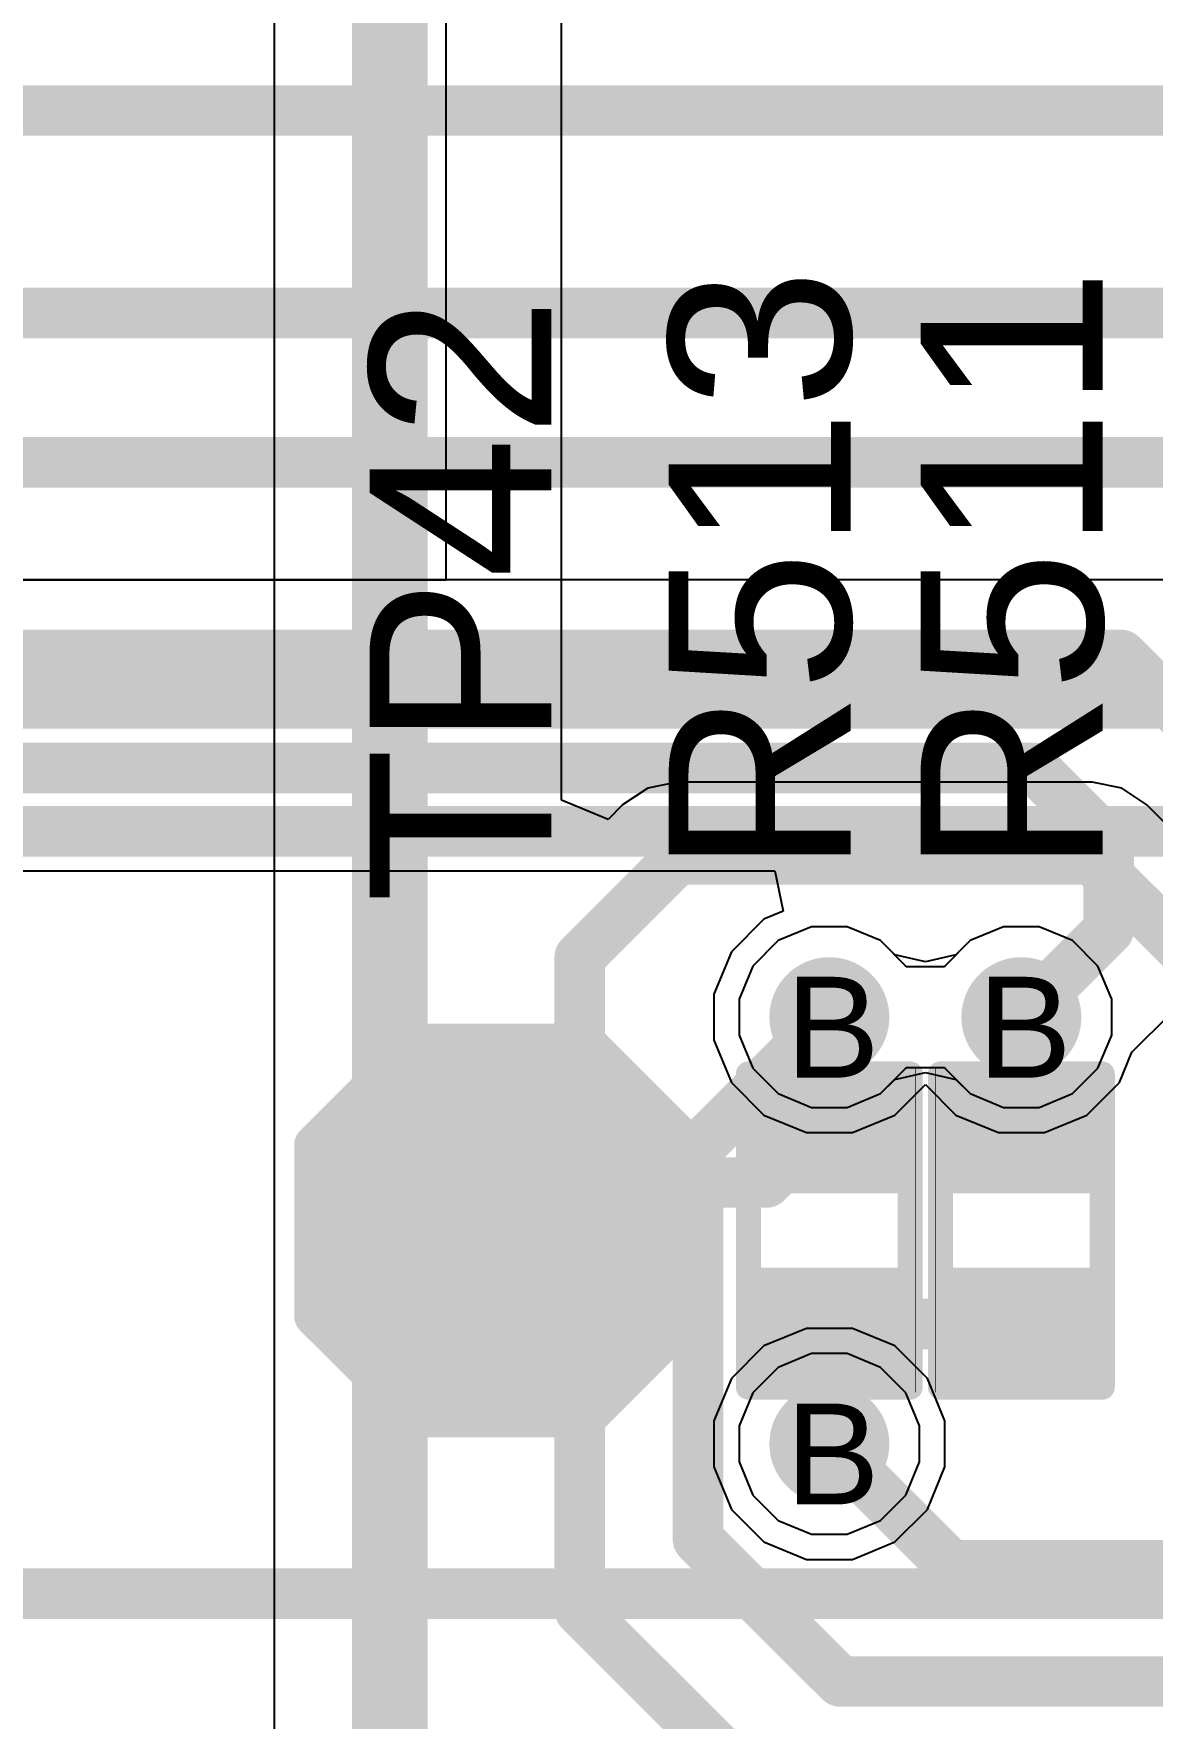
# Model space of a CAD drawing. Header units: inches. Extents: x 0 to 5379, y 0 to 5429.
# Drawn here: x 53.99 to 59.61, y 141.64 to 150.12 of the extents above; entities that cross this region are included whole.
import ezdxf

# ---------------------------------------------------------------- set-up
doc = ezdxf.new("R2010")
doc.units = ezdxf.units.IN
for name, color, linetype in [('Bottom Layer', 5, 'Continuous'), ('Bottom Solder', 6, 'Continuous'), ('Drill Drawing', 1, 'Continuous'), ('GND01', 16, 'Continuous'), ('GND02', 76, 'Continuous'), ('PWR', 156, 'Continuous'), ('SIG 01', 90, 'Continuous'), ('Top Layer', 1, 'Continuous'), ('Top Overlay', 2, 'Continuous'), ('Top Paste', 8, 'Continuous'), ('Top Solder', 216, 'Continuous'), ('Via Holes', 16, 'Continuous')]:
    doc.layers.add(name, color=color, linetype=linetype)
doc.styles.add('Arial', font='', dxfattribs={"height": 0.2})
doc.styles.get('Arial').set_extended_font_data('Arial')

# ---------------------------------------------------------------- blocks, each defined once
blk = doc.blocks.new('T__________157')
at = {"layer": 'Top Layer'}
blk.add_hatch(color=1, dxfattribs=at).paths.add_polyline_path([(0.381, 0.762), (-0.381, 0.762), (-0.762, 0.381), (-0.762, -0.381), (-0.381, -0.762), (0.381, -0.762), (0.762, -0.381), (0.762, 0.381)])
at = {"layer": 'Top Paste'}
blk.add_hatch(color=8, dxfattribs=at).paths.add_polyline_path([(0.381, 0.762), (-0.381, 0.762), (-0.762, 0.381), (-0.762, -0.381), (-0.381, -0.762), (0.381, -0.762), (0.762, -0.381), (0.762, 0.381)])
at = {"layer": 'Top Solder'}
blk.add_hatch(color=216, dxfattribs=at).paths.add_polyline_path([(0.4318, 0.8636), (-0.4318, 0.8636), (-0.8636, 0.4318), (-0.8636, -0.4318), (-0.4318, -0.8636), (0.4318, -0.8636), (0.8636, -0.4318), (0.8636, 0.4318)])
at = {"layer": 'Top Overlay'}
for points in [[(-0.4318, 0.9398, 0.2, 0.2, 0), (-0.9398, 0.4318, 0.2, 0.2, 0)], [(-0.4318, 0.9398, 0.2, 0.2, 0), (0.4318, 0.9398, 0.2, 0.2, 0)], [(0.4318, 0.9398, 0.2, 0.2, 0), (0.9398, 0.4318, 0.2, 0.2, 0)], [(-0.9398, 0.4318, 0.2, 0.2, 0), (-0.9398, -0.4318, 0.2, 0.2, 0)], [(0.9398, 0.4318, 0.2, 0.2, 0), (0.9398, -0.4318, 0.2, 0.2, 0)], [(-0.9398, -0.4318, 0.2, 0.2, 0), (-0.4318, -0.9398, 0.2, 0.2, 0)], [(0.9398, -0.4318, 0.2, 0.2, 0), (0.4318, -0.9398, 0.2, 0.2, 0)], [(-0.4318, -0.9398, 0.2, 0.2, 0), (0.4318, -0.9398, 0.2, 0.2, 0)]]:
    blk.add_lwpolyline(points, format="xyseb", dxfattribs=at)
for points in [[(-0.4818, 0.9398, 0.1, 0.1, 1), (-0.3818, 0.9398, 0.1, 0.1, 1)], [(-0.4818, 0.9398, 0.1, 0.1, 1), (-0.3818, 0.9398, 0.1, 0.1, 1)], [(0.3818, 0.9398, 0.1, 0.1, 1), (0.4818, 0.9398, 0.1, 0.1, 1)], [(0.3818, 0.9398, 0.1, 0.1, 1), (0.4818, 0.9398, 0.1, 0.1, 1)], [(-0.9898, 0.4318, 0.1, 0.1, 1), (-0.8898, 0.4318, 0.1, 0.1, 1)], [(-0.9898, 0.4318, 0.1, 0.1, 1), (-0.8898, 0.4318, 0.1, 0.1, 1)], [(0.8898, 0.4318, 0.1, 0.1, 1), (0.9898, 0.4318, 0.1, 0.1, 1)], [(0.8898, 0.4318, 0.1, 0.1, 1), (0.9898, 0.4318, 0.1, 0.1, 1)], [(-0.9898, -0.4318, 0.1, 0.1, 1), (-0.8898, -0.4318, 0.1, 0.1, 1)], [(-0.9898, -0.4318, 0.1, 0.1, 1), (-0.8898, -0.4318, 0.1, 0.1, 1)], [(0.8898, -0.4318, 0.1, 0.1, 1), (0.9898, -0.4318, 0.1, 0.1, 1)], [(0.8898, -0.4318, 0.1, 0.1, 1), (0.9898, -0.4318, 0.1, 0.1, 1)], [(-0.4818, -0.9398, 0.1, 0.1, 1), (-0.3818, -0.9398, 0.1, 0.1, 1)], [(-0.4818, -0.9398, 0.1, 0.1, 1), (-0.3818, -0.9398, 0.1, 0.1, 1)], [(0.3818, -0.9398, 0.1, 0.1, 1), (0.4818, -0.9398, 0.1, 0.1, 1)], [(0.3818, -0.9398, 0.1, 0.1, 1), (0.4818, -0.9398, 0.1, 0.1, 1)]]:
    blk.add_lwpolyline(points, format="xyseb", close=True, dxfattribs=at)
blk = doc.blocks.new('R___0402_266')
at = {"layer": 'Top Layer'}
for points in [[(-0.6985, -0.3175), (-0.6985, 0.3175), (-0.2413, 0.3175), (-0.2413, -0.3175)], [(0.2413, -0.3175), (0.2413, 0.3175), (0.6985, 0.3175), (0.6985, -0.3175)]]:
    blk.add_hatch(color=1, dxfattribs=at).paths.add_polyline_path(points)
at = {"layer": 'Top Paste'}
for points in [[(-0.6985, -0.3175), (-0.6985, 0.3175), (-0.2413, 0.3175), (-0.2413, -0.3175)], [(0.2413, -0.3175), (0.2413, 0.3175), (0.6985, 0.3175), (0.6985, -0.3175)]]:
    blk.add_hatch(color=8, dxfattribs=at).paths.add_polyline_path(points)
at = {"layer": 'Top Solder'}
for points in [[(-0.7535, -0.3725), (-0.7535, 0.3725), (-0.1863, 0.3725), (-0.1863, -0.3725)], [(0.1863, -0.3725), (0.1863, 0.3725), (0.7535, 0.3725), (0.7535, -0.3725)]]:
    blk.add_hatch(color=216, dxfattribs=at).paths.add_polyline_path(points)
at = {"layer": 'Top Overlay'}
for points in [[(-0.7874, 0.4064, 0.127, 0.127, 0), (0.7874, 0.4064, 0.127, 0.127, 0)], [(-0.7874, 0.4064, 0.127, 0.127, 0), (-0.7874, -0.4064, 0.127, 0.127, 0)], [(0.7874, 0.4064, 0.127, 0.127, 0), (0.7874, -0.4064, 0.127, 0.127, 0)], [(-0.7874, -0.4064, 0.127, 0.127, 0), (0.7874, -0.4064, 0.127, 0.127, 0)], [(-0.8128, -0.4318, 0.00323, 0.00323, 0), (0.8128, -0.4318, 0.00323, 0.00323, 0)]]:
    blk.add_lwpolyline(points, format="xyseb", dxfattribs=at)
for points in [[(-0.8191, 0.4064, 0.0635, 0.0635, 1), (-0.7556, 0.4064, 0.0635, 0.0635, 1)], [(-0.8191, 0.4064, 0.0635, 0.0635, 1), (-0.7556, 0.4064, 0.0635, 0.0635, 1)], [(0.7556, 0.4064, 0.0635, 0.0635, 1), (0.8191, 0.4064, 0.0635, 0.0635, 1)], [(0.7556, 0.4064, 0.0635, 0.0635, 1), (0.8191, 0.4064, 0.0635, 0.0635, 1)], [(-0.8191, -0.4064, 0.0635, 0.0635, 1), (-0.7556, -0.4064, 0.0635, 0.0635, 1)], [(-0.8191, -0.4064, 0.0635, 0.0635, 1), (-0.7556, -0.4064, 0.0635, 0.0635, 1)], [(0.7556, -0.4064, 0.0635, 0.0635, 1), (0.8191, -0.4064, 0.0635, 0.0635, 1)], [(0.7556, -0.4064, 0.0635, 0.0635, 1), (0.8191, -0.4064, 0.0635, 0.0635, 1)], [(-0.8136, -0.4318, 0.00161, 0.00161, 1), (-0.812, -0.4318, 0.00161, 0.00161, 1)], [(0.812, -0.4318, 0.00161, 0.00161, 1), (0.8136, -0.4318, 0.00161, 0.00161, 1)]]:
    blk.add_lwpolyline(points, format="xyseb", close=True, dxfattribs=at)
blk = doc.blocks.new('R___0402_268')
at = {"layer": 'Top Layer'}
for points in [[(-0.6985, -0.3175), (-0.6985, 0.3175), (-0.2413, 0.3175), (-0.2413, -0.3175)], [(0.2413, -0.3175), (0.2413, 0.3175), (0.6985, 0.3175), (0.6985, -0.3175)]]:
    blk.add_hatch(color=1, dxfattribs=at).paths.add_polyline_path(points)
at = {"layer": 'Top Paste'}
for points in [[(-0.6985, -0.3175), (-0.6985, 0.3175), (-0.2413, 0.3175), (-0.2413, -0.3175)], [(0.2413, -0.3175), (0.2413, 0.3175), (0.6985, 0.3175), (0.6985, -0.3175)]]:
    blk.add_hatch(color=8, dxfattribs=at).paths.add_polyline_path(points)
at = {"layer": 'Top Solder'}
for points in [[(-0.7535, -0.3725), (-0.7535, 0.3725), (-0.1863, 0.3725), (-0.1863, -0.3725)], [(0.1863, -0.3725), (0.1863, 0.3725), (0.7535, 0.3725), (0.7535, -0.3725)]]:
    blk.add_hatch(color=216, dxfattribs=at).paths.add_polyline_path(points)
at = {"layer": 'Top Overlay'}
for points in [[(0.7874, 0.4064, 0.127, 0.127, 0), (-0.7874, 0.4064, 0.127, 0.127, 0)], [(-0.7874, -0.4064, 0.127, 0.127, 0), (-0.7874, 0.4064, 0.127, 0.127, 0)], [(0.7874, -0.4064, 0.127, 0.127, 0), (0.7874, 0.4064, 0.127, 0.127, 0)], [(0.7874, -0.4064, 0.127, 0.127, 0), (-0.7874, -0.4064, 0.127, 0.127, 0)], [(0.8128, -0.4318, 0.00323, 0.00323, 0), (-0.8128, -0.4318, 0.00323, 0.00323, 0)]]:
    blk.add_lwpolyline(points, format="xyseb", dxfattribs=at)
for points in [[(-0.8191, 0.4064, 0.0635, 0.0635, 1), (-0.7556, 0.4064, 0.0635, 0.0635, 1)], [(-0.8191, 0.4064, 0.0635, 0.0635, 1), (-0.7556, 0.4064, 0.0635, 0.0635, 1)], [(0.7556, 0.4064, 0.0635, 0.0635, 1), (0.8191, 0.4064, 0.0635, 0.0635, 1)], [(0.7556, 0.4064, 0.0635, 0.0635, 1), (0.8191, 0.4064, 0.0635, 0.0635, 1)], [(-0.8191, -0.4064, 0.0635, 0.0635, 1), (-0.7556, -0.4064, 0.0635, 0.0635, 1)], [(-0.8191, -0.4064, 0.0635, 0.0635, 1), (-0.7556, -0.4064, 0.0635, 0.0635, 1)], [(0.7556, -0.4064, 0.0635, 0.0635, 1), (0.8191, -0.4064, 0.0635, 0.0635, 1)], [(0.7556, -0.4064, 0.0635, 0.0635, 1), (0.8191, -0.4064, 0.0635, 0.0635, 1)], [(-0.8136, -0.4318, 0.00161, 0.00161, 1), (-0.812, -0.4318, 0.00161, 0.00161, 1)], [(0.812, -0.4318, 0.00161, 0.00161, 1), (0.8136, -0.4318, 0.00161, 0.00161, 1)]]:
    blk.add_lwpolyline(points, format="xyseb", close=True, dxfattribs=at)

msp = doc.modelspace()

# ---------------------------------------------------------------- hatches: boundary and pattern name
at = {"layer": 'Bottom Layer'}
h = msp.add_hatch(color=5, dxfattribs=at)
edge = h.paths.add_edge_path()
edge.add_arc((57.9882, 145.1716), 0.2, 0, 360)
h = msp.add_hatch(color=5, dxfattribs=at)
edge = h.paths.add_edge_path()
edge.add_arc((58.9534, 145.1716), 0.2, 0, 360)
h = msp.add_hatch(color=5, dxfattribs=at)
edge = h.paths.add_edge_path()
edge.add_arc((57.9882, 143.0248), 0.2, 0, 360)
at = {"layer": 'Bottom Solder'}
h = msp.add_hatch(color=6, dxfattribs=at)
edge = h.paths.add_edge_path()
edge.add_arc((57.9882, 145.1716), 0.3016, 0, 360)
h = msp.add_hatch(color=6, dxfattribs=at)
edge = h.paths.add_edge_path()
edge.add_arc((58.9534, 145.1716), 0.3016, 0, 360)
h = msp.add_hatch(color=6, dxfattribs=at)
edge = h.paths.add_edge_path()
edge.add_arc((57.9882, 143.0248), 0.3016, 0, 360)
at = {"layer": 'GND01'}
h = msp.add_hatch(color=16, dxfattribs=at)
edge = h.paths.add_edge_path()
edge.add_arc((57.9882, 145.1716), 0.2, 0, 360)
h = msp.add_hatch(color=16, dxfattribs=at)
edge = h.paths.add_edge_path()
edge.add_arc((58.9534, 145.1716), 0.2, 0, 360)
h = msp.add_hatch(color=16, dxfattribs=at)
edge = h.paths.add_edge_path()
edge.add_arc((57.9882, 143.0248), 0.2, 0, 360)
at = {"layer": 'GND02'}
h = msp.add_hatch(color=76, dxfattribs=at)
edge = h.paths.add_edge_path()
edge.add_arc((57.9882, 145.1716), 0.2, 0, 360)
h = msp.add_hatch(color=76, dxfattribs=at)
edge = h.paths.add_edge_path()
edge.add_arc((58.9534, 145.1716), 0.2, 0, 360)
h = msp.add_hatch(color=76, dxfattribs=at)
edge = h.paths.add_edge_path()
edge.add_arc((57.9882, 143.0248), 0.2, 0, 360)
at = {"layer": 'PWR'}
h = msp.add_hatch(color=156, dxfattribs=at)
edge = h.paths.add_edge_path()
edge.add_arc((57.9882, 145.1716), 0.2, 0, 360)
h = msp.add_hatch(color=156, dxfattribs=at)
edge = h.paths.add_edge_path()
edge.add_arc((58.9534, 145.1716), 0.2, 0, 360)
h = msp.add_hatch(color=156, dxfattribs=at)
edge = h.paths.add_edge_path()
edge.add_arc((57.9882, 143.0248), 0.2, 0, 360)
at = {"layer": 'SIG 01'}
h = msp.add_hatch(color=90, dxfattribs=at)
edge = h.paths.add_edge_path()
edge.add_arc((57.9882, 145.1716), 0.2, 0, 360)
h = msp.add_hatch(color=90, dxfattribs=at)
edge = h.paths.add_edge_path()
edge.add_arc((58.9534, 145.1716), 0.2, 0, 360)
h = msp.add_hatch(color=90, dxfattribs=at)
edge = h.paths.add_edge_path()
edge.add_arc((57.9882, 143.0248), 0.2, 0, 360)
at = {"layer": 'Top Layer'}
h = msp.add_hatch(color=1, dxfattribs=at)
edge = h.paths.add_edge_path()
edge.add_arc((57.9882, 145.1716), 0.2, 0, 360)
h = msp.add_hatch(color=1, dxfattribs=at)
edge = h.paths.add_edge_path()
edge.add_arc((58.9534, 145.1716), 0.2, 0, 360)
h = msp.add_hatch(color=1, dxfattribs=at)
edge = h.paths.add_edge_path()
edge.add_arc((57.9882, 143.0248), 0.2, 0, 360)
at = {"layer": 'Top Solder'}
h = msp.add_hatch(color=216, dxfattribs=at)
edge = h.paths.add_edge_path()
edge.add_arc((57.9882, 145.1716), 0.3016, 0, 360)
h = msp.add_hatch(color=216, dxfattribs=at)
edge = h.paths.add_edge_path()
edge.add_arc((58.9534, 145.1716), 0.3016, 0, 360)
h = msp.add_hatch(color=216, dxfattribs=at)
edge = h.paths.add_edge_path()
edge.add_arc((57.9882, 143.0248), 0.3016, 0, 360)
at = {"layer": 'Via Holes'}
h = msp.add_hatch(color=7, dxfattribs=at)
edge = h.paths.add_edge_path()
edge.add_arc((57.9882, 145.1716), 0.1, 0, 360)
h = msp.add_hatch(color=7, dxfattribs=at)
edge = h.paths.add_edge_path()
edge.add_arc((58.9534, 145.1716), 0.1, 0, 360)
h = msp.add_hatch(color=7, dxfattribs=at)
edge = h.paths.add_edge_path()
edge.add_arc((57.9882, 143.0248), 0.1, 0, 360)

# ---------------------------------------------------------------- linework, layer by layer
at = {"layer": 'Bottom Layer'}
for p, q in [((57.8979, 145.6256), (57.731, 145.5565)), ((58.0785, 145.6256), (57.8979, 145.6256)), ((58.2454, 145.5565), (58.0785, 145.6256)), ((58.8631, 145.6256), (58.6962, 145.5565)), ((59.0437, 145.6256), (58.8631, 145.6256)), ((59.2106, 145.5565), (59.0437, 145.6256)), ((57.731, 145.5565), (57.6033, 145.4288)), ((58.3731, 145.4288), (58.2454, 145.5565)), ((58.6962, 145.5565), (58.5685, 145.4288)), ((59.3383, 145.4288), (59.2106, 145.5565)), ((57.6033, 145.4288), (57.5342, 145.2619)), ((58.3746, 145.4252), (58.3731, 145.4288)), ((58.567, 145.4252), (58.3746, 145.4252)), ((58.5685, 145.4288), (58.567, 145.4252)), ((59.4074, 145.2619), (59.3383, 145.4288)), ((57.5342, 145.2619), (57.5342, 145.0813)), ((59.4074, 145.0813), (59.4074, 145.2619)), ((57.5342, 145.0813), (57.6033, 144.9144)), ((59.3383, 144.9144), (59.4074, 145.0813)), ((57.6033, 144.9144), (57.731, 144.7867)), ((58.2454, 144.7867), (58.3731, 144.9144)), ((58.3731, 144.9144), (58.3746, 144.918)), ((58.3746, 144.918), (58.567, 144.918)), ((58.567, 144.918), (58.5685, 144.9144)), ((58.5685, 144.9144), (58.6962, 144.7867)), ((59.2106, 144.7867), (59.3383, 144.9144)), ((57.731, 144.7867), (57.8979, 144.7176)), ((58.0785, 144.7176), (58.2454, 144.7867)), ((58.6962, 144.7867), (58.8631, 144.7176)), ((59.0437, 144.7176), (59.2106, 144.7867)), ((57.8979, 144.7176), (58.0785, 144.7176)), ((58.8631, 144.7176), (59.0437, 144.7176)), ((57.8979, 143.4788), (57.731, 143.4097)), ((58.0785, 143.4788), (57.8979, 143.4788)), ((58.2454, 143.4097), (58.0785, 143.4788)), ((57.731, 143.4097), (57.6033, 143.282)), ((58.3731, 143.282), (58.2454, 143.4097)), ((57.6033, 143.282), (57.5342, 143.1151)), ((58.4422, 143.1151), (58.3731, 143.282)), ((57.5342, 143.1151), (57.5342, 142.9345)), ((58.4422, 142.9345), (58.4422, 143.1151)), ((57.5342, 142.9345), (57.6033, 142.7676)), ((58.3731, 142.7676), (58.4422, 142.9345)), ((57.6033, 142.7676), (57.731, 142.6399)), ((58.2454, 142.6399), (58.3731, 142.7676)), ((57.731, 142.6399), (57.8979, 142.5708)), ((58.0785, 142.5708), (58.2454, 142.6399)), ((57.8979, 142.5708), (58.0785, 142.5708))]:
    msp.add_line(p, q, dxfattribs=at)
at = {"layer": 'GND01'}
for p, q in [((57.8979, 145.6256), (57.731, 145.5565)), ((58.0785, 145.6256), (57.8979, 145.6256)), ((58.2454, 145.5565), (58.0785, 145.6256)), ((58.8631, 145.6256), (58.6962, 145.5565)), ((59.0437, 145.6256), (58.8631, 145.6256)), ((59.2106, 145.5565), (59.0437, 145.6256)), ((57.731, 145.5565), (57.6033, 145.4288)), ((58.3169, 145.485), (58.2454, 145.5565)), ((58.6962, 145.5565), (58.6247, 145.485)), ((59.3383, 145.4288), (59.2106, 145.5565)), ((57.6033, 145.4288), (57.5342, 145.2619)), ((58.4708, 145.4506), (58.3169, 145.485)), ((58.6247, 145.485), (58.4708, 145.4506)), ((59.4074, 145.2619), (59.3383, 145.4288)), ((57.5342, 145.2619), (57.5342, 145.0813)), ((59.4074, 145.0813), (59.4074, 145.2619)), ((57.5342, 145.0813), (57.6033, 144.9144)), ((59.3383, 144.9144), (59.4074, 145.0813)), ((57.6033, 144.9144), (57.731, 144.7867)), ((59.2106, 144.7867), (59.3383, 144.9144)), ((58.2454, 144.7867), (58.3169, 144.8582)), ((58.3169, 144.8582), (58.4708, 144.8926)), ((58.4708, 144.8926), (58.6247, 144.8582)), ((58.6247, 144.8582), (58.6962, 144.7867)), ((57.731, 144.7867), (57.8979, 144.7176)), ((58.0785, 144.7176), (58.2454, 144.7867)), ((58.6962, 144.7867), (58.8631, 144.7176)), ((59.0437, 144.7176), (59.2106, 144.7867)), ((57.8979, 144.7176), (58.0785, 144.7176)), ((58.8631, 144.7176), (59.0437, 144.7176)), ((57.8979, 143.4788), (57.731, 143.4097)), ((58.0785, 143.4788), (57.8979, 143.4788)), ((58.2454, 143.4097), (58.0785, 143.4788)), ((57.731, 143.4097), (57.6033, 143.282)), ((58.3731, 143.282), (58.2454, 143.4097)), ((57.6033, 143.282), (57.5342, 143.1151)), ((58.4422, 143.1151), (58.3731, 143.282)), ((57.5342, 143.1151), (57.5342, 142.9345)), ((58.4422, 142.9345), (58.4422, 143.1151)), ((57.5342, 142.9345), (57.6033, 142.7676)), ((58.3731, 142.7676), (58.4422, 142.9345)), ((57.6033, 142.7676), (57.731, 142.6399)), ((58.2454, 142.6399), (58.3731, 142.7676)), ((57.731, 142.6399), (57.8979, 142.5708)), ((58.0785, 142.5708), (58.2454, 142.6399)), ((57.8979, 142.5708), (58.0785, 142.5708))]:
    msp.add_line(p, q, dxfattribs=at)
at = {"layer": 'GND02'}
for p, q in [((57.8979, 145.6256), (57.731, 145.5565)), ((58.0785, 145.6256), (57.8979, 145.6256)), ((58.2454, 145.5565), (58.0785, 145.6256)), ((58.8631, 145.6256), (58.6962, 145.5565)), ((59.0437, 145.6256), (58.8631, 145.6256)), ((59.2106, 145.5565), (59.0437, 145.6256)), ((57.731, 145.5565), (57.6033, 145.4288)), ((58.3169, 145.485), (58.2454, 145.5565)), ((58.6962, 145.5565), (58.6247, 145.485)), ((59.3383, 145.4288), (59.2106, 145.5565)), ((57.6033, 145.4288), (57.5342, 145.2619)), ((58.4708, 145.4506), (58.3169, 145.485)), ((58.6247, 145.485), (58.4708, 145.4506)), ((59.4074, 145.2619), (59.3383, 145.4288)), ((57.5342, 145.2619), (57.5342, 145.0813)), ((59.4074, 145.0813), (59.4074, 145.2619)), ((57.5342, 145.0813), (57.6033, 144.9144)), ((59.3383, 144.9144), (59.4074, 145.0813)), ((57.6033, 144.9144), (57.731, 144.7867)), ((59.2106, 144.7867), (59.3383, 144.9144)), ((58.2454, 144.7867), (58.3169, 144.8582)), ((58.3169, 144.8582), (58.4708, 144.8926)), ((58.4708, 144.8926), (58.6247, 144.8582)), ((58.6247, 144.8582), (58.6962, 144.7867)), ((57.731, 144.7867), (57.8979, 144.7176)), ((58.0785, 144.7176), (58.2454, 144.7867)), ((58.6962, 144.7867), (58.8631, 144.7176)), ((59.0437, 144.7176), (59.2106, 144.7867)), ((57.8979, 144.7176), (58.0785, 144.7176)), ((58.8631, 144.7176), (59.0437, 144.7176)), ((57.8979, 143.4788), (57.731, 143.4097)), ((58.0785, 143.4788), (57.8979, 143.4788)), ((58.2454, 143.4097), (58.0785, 143.4788)), ((57.731, 143.4097), (57.6033, 143.282)), ((58.3731, 143.282), (58.2454, 143.4097)), ((57.6033, 143.282), (57.5342, 143.1151)), ((58.4422, 143.1151), (58.3731, 143.282)), ((57.5342, 143.1151), (57.5342, 142.9345)), ((58.4422, 142.9345), (58.4422, 143.1151)), ((57.5342, 142.9345), (57.6033, 142.7676)), ((58.3731, 142.7676), (58.4422, 142.9345)), ((57.6033, 142.7676), (57.731, 142.6399)), ((58.2454, 142.6399), (58.3731, 142.7676)), ((57.731, 142.6399), (57.8979, 142.5708)), ((58.0785, 142.5708), (58.2454, 142.6399)), ((57.8979, 142.5708), (58.0785, 142.5708))]:
    msp.add_line(p, q, dxfattribs=at)
at = {"layer": 'PWR'}
for p, q in [((55.1975, 194.103), (55.1975, 136.2993)), ((56.642, 146.2637), (56.642, 159.6898)), ((57.2239, 146.3528), (57.0752, 146.3232)), ((59.3092, 146.3528), (57.2239, 146.3528)), ((59.4579, 146.3232), (59.3092, 146.3528)), ((56.8767, 146.1665), (56.642, 146.2637)), ((57.0752, 146.3232), (56.9492, 146.239)), ((59.5839, 146.239), (59.4579, 146.3232)), ((56.9492, 146.239), (56.8767, 146.1665)), ((60.0409, 145.782), (59.5839, 146.239))]:
    msp.add_line(p, q, dxfattribs=at)
for points in [[(55.7784, 136.6012, 0.381, 0.381, 0), (55.7784, 160.2994, 0.381, 0.381, 0)], [(56.7334, 145.4738, 0.254, 0.254, 0), (57.2239, 145.9643, 0.254, 0.254, 0)], [(57.2239, 145.9643, 0.254, 0.254, 0), (59.3092, 145.9643, 0.254, 0.254, 0)], [(59.3092, 145.9643, 0.254, 0.254, 0), (59.7662, 145.5073, 0.254, 0.254, 0)], [(56.7334, 142.1886, 0.254, 0.254, 0), (56.7334, 145.4738, 0.254, 0.254, 0)], [(57.3278, 144.5112, 0.254, 0.254, 0), (57.9882, 145.1716, 0.254, 0.254, 0)], [(57.3278, 142.5448, 0.254, 0.254, 0), (57.3278, 144.5112, 0.254, 0.254, 0)], [(57.9882, 143.0248, 0.254, 0.254, 0), (58.5993, 142.4137, 0.254, 0.254, 0)], [(57.3278, 142.5448, 0.254, 0.254, 0), (58.043, 141.8296, 0.254, 0.254, 0)], [(58.5993, 142.4137, 0.254, 0.254, 0), (85.905, 142.4137, 0.254, 0.254, 0)], [(56.7334, 142.1886, 0.254, 0.254, 0), (57.6771, 141.2449, 0.254, 0.254, 0)], [(58.043, 141.8296, 0.254, 0.254, 0), (86.2137, 141.8296, 0.254, 0.254, 0)]]:
    msp.add_lwpolyline(points, format="xyseb", dxfattribs=at)
for points in [[(57.1604, 145.9643, 0.127, 0.127, 1), (57.2874, 145.9643, 0.127, 0.127, 1)], [(57.1604, 145.9643, 0.127, 0.127, 1), (57.2874, 145.9643, 0.127, 0.127, 1)], [(59.2457, 145.9643, 0.127, 0.127, 1), (59.3727, 145.9643, 0.127, 0.127, 1)], [(59.2457, 145.9643, 0.127, 0.127, 1), (59.3727, 145.9643, 0.127, 0.127, 1)], [(56.6699, 145.4738, 0.127, 0.127, 1), (56.7969, 145.4738, 0.127, 0.127, 1)], [(56.6699, 145.4738, 0.127, 0.127, 1), (56.7969, 145.4738, 0.127, 0.127, 1)], [(57.9247, 145.1716, 0.127, 0.127, 1), (58.0517, 145.1716, 0.127, 0.127, 1)], [(57.2643, 144.5112, 0.127, 0.127, 1), (57.3913, 144.5112, 0.127, 0.127, 1)], [(57.2643, 144.5112, 0.127, 0.127, 1), (57.3913, 144.5112, 0.127, 0.127, 1)], [(57.9247, 143.0248, 0.127, 0.127, 1), (58.0517, 143.0248, 0.127, 0.127, 1)], [(57.2643, 142.5448, 0.127, 0.127, 1), (57.3913, 142.5448, 0.127, 0.127, 1)], [(57.2643, 142.5448, 0.127, 0.127, 1), (57.3913, 142.5448, 0.127, 0.127, 1)], [(58.5358, 142.4137, 0.127, 0.127, 1), (58.6628, 142.4137, 0.127, 0.127, 1)], [(58.5358, 142.4137, 0.127, 0.127, 1), (58.6628, 142.4137, 0.127, 0.127, 1)], [(56.6699, 142.1886, 0.127, 0.127, 1), (56.7969, 142.1886, 0.127, 0.127, 1)], [(56.6699, 142.1886, 0.127, 0.127, 1), (56.7969, 142.1886, 0.127, 0.127, 1)], [(57.9795, 141.8296, 0.127, 0.127, 1), (58.1065, 141.8296, 0.127, 0.127, 1)], [(57.9795, 141.8296, 0.127, 0.127, 1), (58.1065, 141.8296, 0.127, 0.127, 1)]]:
    msp.add_lwpolyline(points, format="xyseb", close=True, dxfattribs=at)
at = {"layer": 'SIG 01'}
for p, q in [((14.3984, 145.9072), (57.7149, 145.9072)), ((57.7149, 145.9072), (57.7553, 145.704)), ((57.7553, 145.704), (57.6591, 145.6642)), ((57.6591, 145.6642), (57.4957, 145.5007)), ((57.4957, 145.5007), (57.4072, 145.2872)), ((57.4072, 145.2872), (57.4072, 145.056)), ((59.509, 144.9947), (59.7032, 145.1889)), ((57.4072, 145.056), (57.4957, 144.8425)), ((59.446, 144.8425), (59.509, 144.9947)), ((57.4957, 144.8425), (57.6591, 144.6791)), ((58.3173, 144.6791), (58.4708, 144.8326)), ((58.4708, 144.8326), (58.6243, 144.6791)), ((59.2825, 144.6791), (59.446, 144.8425)), ((57.6591, 144.6791), (57.8726, 144.5906)), ((58.1038, 144.5906), (58.3173, 144.6791)), ((58.6243, 144.6791), (58.8378, 144.5906)), ((59.069, 144.5906), (59.2825, 144.6791)), ((57.8726, 144.5906), (58.1038, 144.5906)), ((58.8378, 144.5906), (59.069, 144.5906)), ((57.8726, 143.6058), (57.6591, 143.5174)), ((58.1038, 143.6058), (57.8726, 143.6058)), ((58.3173, 143.5174), (58.1038, 143.6058)), ((57.6591, 143.5174), (57.4957, 143.3539)), ((58.4808, 143.3539), (58.3173, 143.5174)), ((57.4957, 143.3539), (57.4072, 143.1404)), ((58.5692, 143.1404), (58.4808, 143.3539)), ((57.4072, 143.1404), (57.4072, 142.9092)), ((58.5692, 142.9092), (58.5692, 143.1404)), ((57.4072, 142.9092), (57.4957, 142.6957)), ((58.4808, 142.6957), (58.5692, 142.9092)), ((57.4957, 142.6957), (57.6591, 142.5323)), ((58.3173, 142.5323), (58.4808, 142.6957)), ((57.6591, 142.5323), (57.8726, 142.4438)), ((58.1038, 142.4438), (58.3173, 142.5323)), ((57.8726, 142.4438), (58.1038, 142.4438))]:
    msp.add_line(p, q, dxfattribs=at)
for points in [[(17.1306, 149.7326, 0.254, 0.254, 0), (80.4346, 149.7326, 0.254, 0.254, 0)], [(16.0942, 148.7137, 0.254, 0.254, 0), (69.8047, 148.7137, 0.254, 0.254, 0)], [(16.0003, 147.962, 0.254, 0.254, 0), (69.6166, 147.962, 0.254, 0.254, 0)], [(14.6857, 146.9934, 0.254, 0.254, 0), (59.4556, 146.9934, 0.254, 0.254, 0)], [(59.4556, 146.9934, 0.254, 0.254, 0), (60.0146, 146.4344, 0.254, 0.254, 0)], [(14.3984, 146.4252, 0.254, 0.254, 0), (59.0173, 146.4252, 0.254, 0.254, 0)], [(59.0173, 146.4252, 0.254, 0.254, 0), (59.3918, 146.0506, 0.254, 0.254, 0)], [(59.3918, 145.61, 0.254, 0.254, 0), (59.3918, 146.0506, 0.254, 0.254, 0)], [(58.9534, 145.1716, 0.254, 0.254, 0), (59.3918, 145.61, 0.254, 0.254, 0)]]:
    msp.add_lwpolyline(points, format="xyseb", dxfattribs=at)
for points in [[(59.3921, 146.9934, 0.127, 0.127, 1), (59.5191, 146.9934, 0.127, 0.127, 1)], [(59.3921, 146.9934, 0.127, 0.127, 1), (59.5191, 146.9934, 0.127, 0.127, 1)], [(58.9538, 146.4252, 0.127, 0.127, 1), (59.0808, 146.4252, 0.127, 0.127, 1)], [(58.9538, 146.4252, 0.127, 0.127, 1), (59.0808, 146.4252, 0.127, 0.127, 1)], [(59.3283, 146.0506, 0.127, 0.127, 1), (59.4553, 146.0506, 0.127, 0.127, 1)], [(59.3283, 146.0506, 0.127, 0.127, 1), (59.4553, 146.0506, 0.127, 0.127, 1)], [(59.3283, 145.61, 0.127, 0.127, 1), (59.4553, 145.61, 0.127, 0.127, 1)], [(59.3283, 145.61, 0.127, 0.127, 1), (59.4553, 145.61, 0.127, 0.127, 1)], [(58.8899, 145.1716, 0.127, 0.127, 1), (59.0169, 145.1716, 0.127, 0.127, 1)]]:
    msp.add_lwpolyline(points, format="xyseb", close=True, dxfattribs=at)
at = {"layer": 'Top Layer'}
for p, q in [((56.0624, 147.3708), (56.0624, 157.0482)), ((56.0624, 147.3708), (56.0624, 155.3074)), ((301.9806, 147.3708), (0.381, 147.3708)), ((37.9222, 147.3708), (56.0624, 147.3708)), ((88.8436, 147.3708), (56.0624, 147.3708))]:
    msp.add_line(p, q, dxfattribs=at)
for points in [[(49.5498, 146.7505, 0.254, 0.254, 0), (60.8045, 146.7505, 0.254, 0.254, 0)], [(49.1915, 146.1062, 0.254, 0.254, 0), (60.4837, 146.1062, 0.254, 0.254, 0)], [(57.9882, 144.5681, 0.254, 0.254, 0), (57.9882, 145.1716, 0.254, 0.254, 0)], [(58.9534, 144.5681, 0.254, 0.254, 0), (58.9534, 145.1716, 0.254, 0.254, 0)], [(57.6707, 144.3395, 0.254, 0.254, 0), (57.8993, 144.5681, 0.254, 0.254, 0)], [(57.8993, 144.5681, 0.254, 0.254, 0), (57.9882, 144.5681, 0.254, 0.254, 0)], [(56.3382, 144.0982, 0.254, 0.254, 0), (56.5795, 144.3395, 0.254, 0.254, 0)], [(56.5795, 144.3395, 0.254, 0.254, 0), (57.6707, 144.3395, 0.254, 0.254, 0)], [(57.9882, 143.0248, 0.254, 0.254, 0), (57.9882, 143.6283, 0.254, 0.254, 0)], [(57.9882, 143.6283, 0.254, 0.254, 0), (58.9534, 143.6283, 0.254, 0.254, 0)], [(51.1823, 142.2713, 0.254, 0.254, 0), (75.5089, 142.2713, 0.254, 0.254, 0)]]:
    msp.add_lwpolyline(points, format="xyseb", dxfattribs=at)
for points in [[(57.9247, 145.1716, 0.127, 0.127, 1), (58.0517, 145.1716, 0.127, 0.127, 1)], [(58.8899, 145.1716, 0.127, 0.127, 1), (59.0169, 145.1716, 0.127, 0.127, 1)], [(57.8358, 144.5681, 0.127, 0.127, 1), (57.9628, 144.5681, 0.127, 0.127, 1)], [(57.8358, 144.5681, 0.127, 0.127, 1), (57.9628, 144.5681, 0.127, 0.127, 1)], [(57.9247, 144.5681, 0.127, 0.127, 1), (58.0517, 144.5681, 0.127, 0.127, 1)], [(57.9247, 144.5681, 0.127, 0.127, 1), (58.0517, 144.5681, 0.127, 0.127, 1)], [(58.8899, 144.5681, 0.127, 0.127, 1), (59.0169, 144.5681, 0.127, 0.127, 1)], [(56.516, 144.3395, 0.127, 0.127, 1), (56.643, 144.3395, 0.127, 0.127, 1)], [(56.516, 144.3395, 0.127, 0.127, 1), (56.643, 144.3395, 0.127, 0.127, 1)], [(57.6072, 144.3395, 0.127, 0.127, 1), (57.7342, 144.3395, 0.127, 0.127, 1)], [(57.6072, 144.3395, 0.127, 0.127, 1), (57.7342, 144.3395, 0.127, 0.127, 1)], [(56.2747, 144.0982, 0.127, 0.127, 1), (56.4017, 144.0982, 0.127, 0.127, 1)], [(57.9247, 143.6283, 0.127, 0.127, 1), (58.0517, 143.6283, 0.127, 0.127, 1)], [(57.9247, 143.6283, 0.127, 0.127, 1), (58.0517, 143.6283, 0.127, 0.127, 1)], [(58.8899, 143.6283, 0.127, 0.127, 1), (59.0169, 143.6283, 0.127, 0.127, 1)], [(57.9247, 143.0248, 0.127, 0.127, 1), (58.0517, 143.0248, 0.127, 0.127, 1)]]:
    msp.add_lwpolyline(points, format="xyseb", close=True, dxfattribs=at)

# ---------------------------------------------------------------- block references
for name, p, rotation in [('T__________157', (56.3382, 144.0982), 90), ('R___0402_266', (57.9882, 144.0982), 90), ('R___0402_268', (58.9534, 144.0982), 270)]:
    msp.add_blockref(name, p, dxfattribs=dict(rotation=rotation))

# ---------------------------------------------------------------- texts
at = {"layer": 'Drill Drawing', "style": 'Arial'}
for p in [(57.7681, 144.8669), (58.7333, 144.8669), (57.7681, 142.7201)]:
    msp.add_text('B', height=0.508, dxfattribs=at).set_placement(p)
at = {"layer": 'Top Overlay', "style": 'Arial'}
for s, p in [('R513', (58.0951, 145.8862)), ('R511', (59.3613, 145.8862)), ('TP42', (56.5911, 145.7457))]:
    msp.add_text(s, height=0.9144, rotation=90, dxfattribs=at).set_placement(p)

doc.saveas('drawing.dxf')
